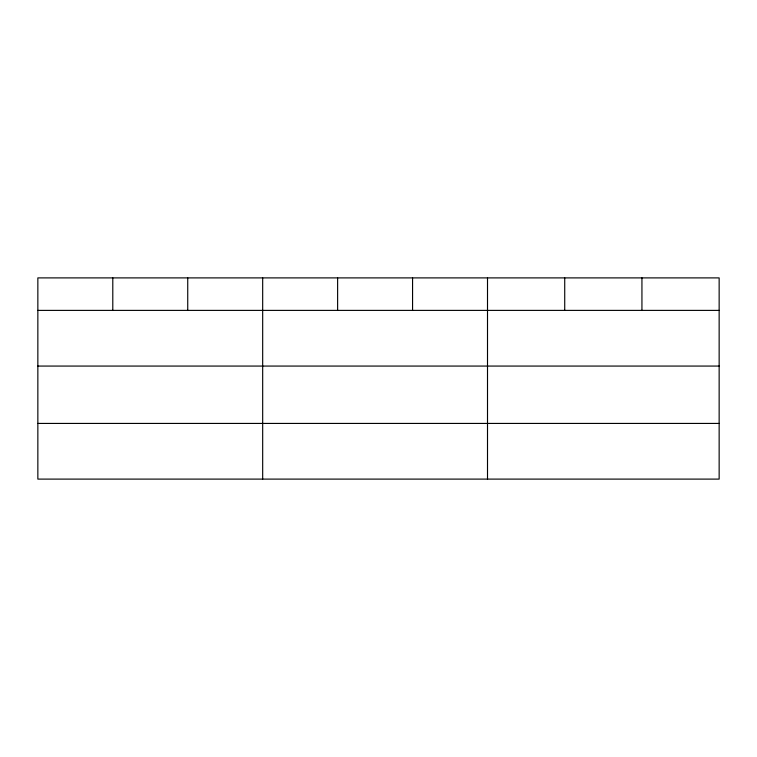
<?xml version="1.0" encoding="UTF-8"?>
<svg xmlns="http://www.w3.org/2000/svg" width="757" height="757" viewBox="0 0 757 757"><rect width="100%" height="100%" fill="white"/><g stroke="black" fill="none" stroke-linecap="round" stroke-linejoin="round"><path stroke-width="1.14" d="M719.15 366.066L719.15 277.895L37.85 277.895L37.85 479.105L719.15 479.105L719.15 366.066L37.85 366.066M37.85 310.389L719.15 310.389M37.85 423.428L719.15 423.428M641.936 277.895L641.936 310.389M564.722 277.895L564.722 310.389M487.508 277.895L487.508 479.105M412.565 277.895L412.565 310.389M337.622 277.895L337.622 310.389M262.679 277.895L262.679 479.105M187.736 277.895L187.736 310.389M112.793 277.895L112.793 310.389"/></g></svg>
